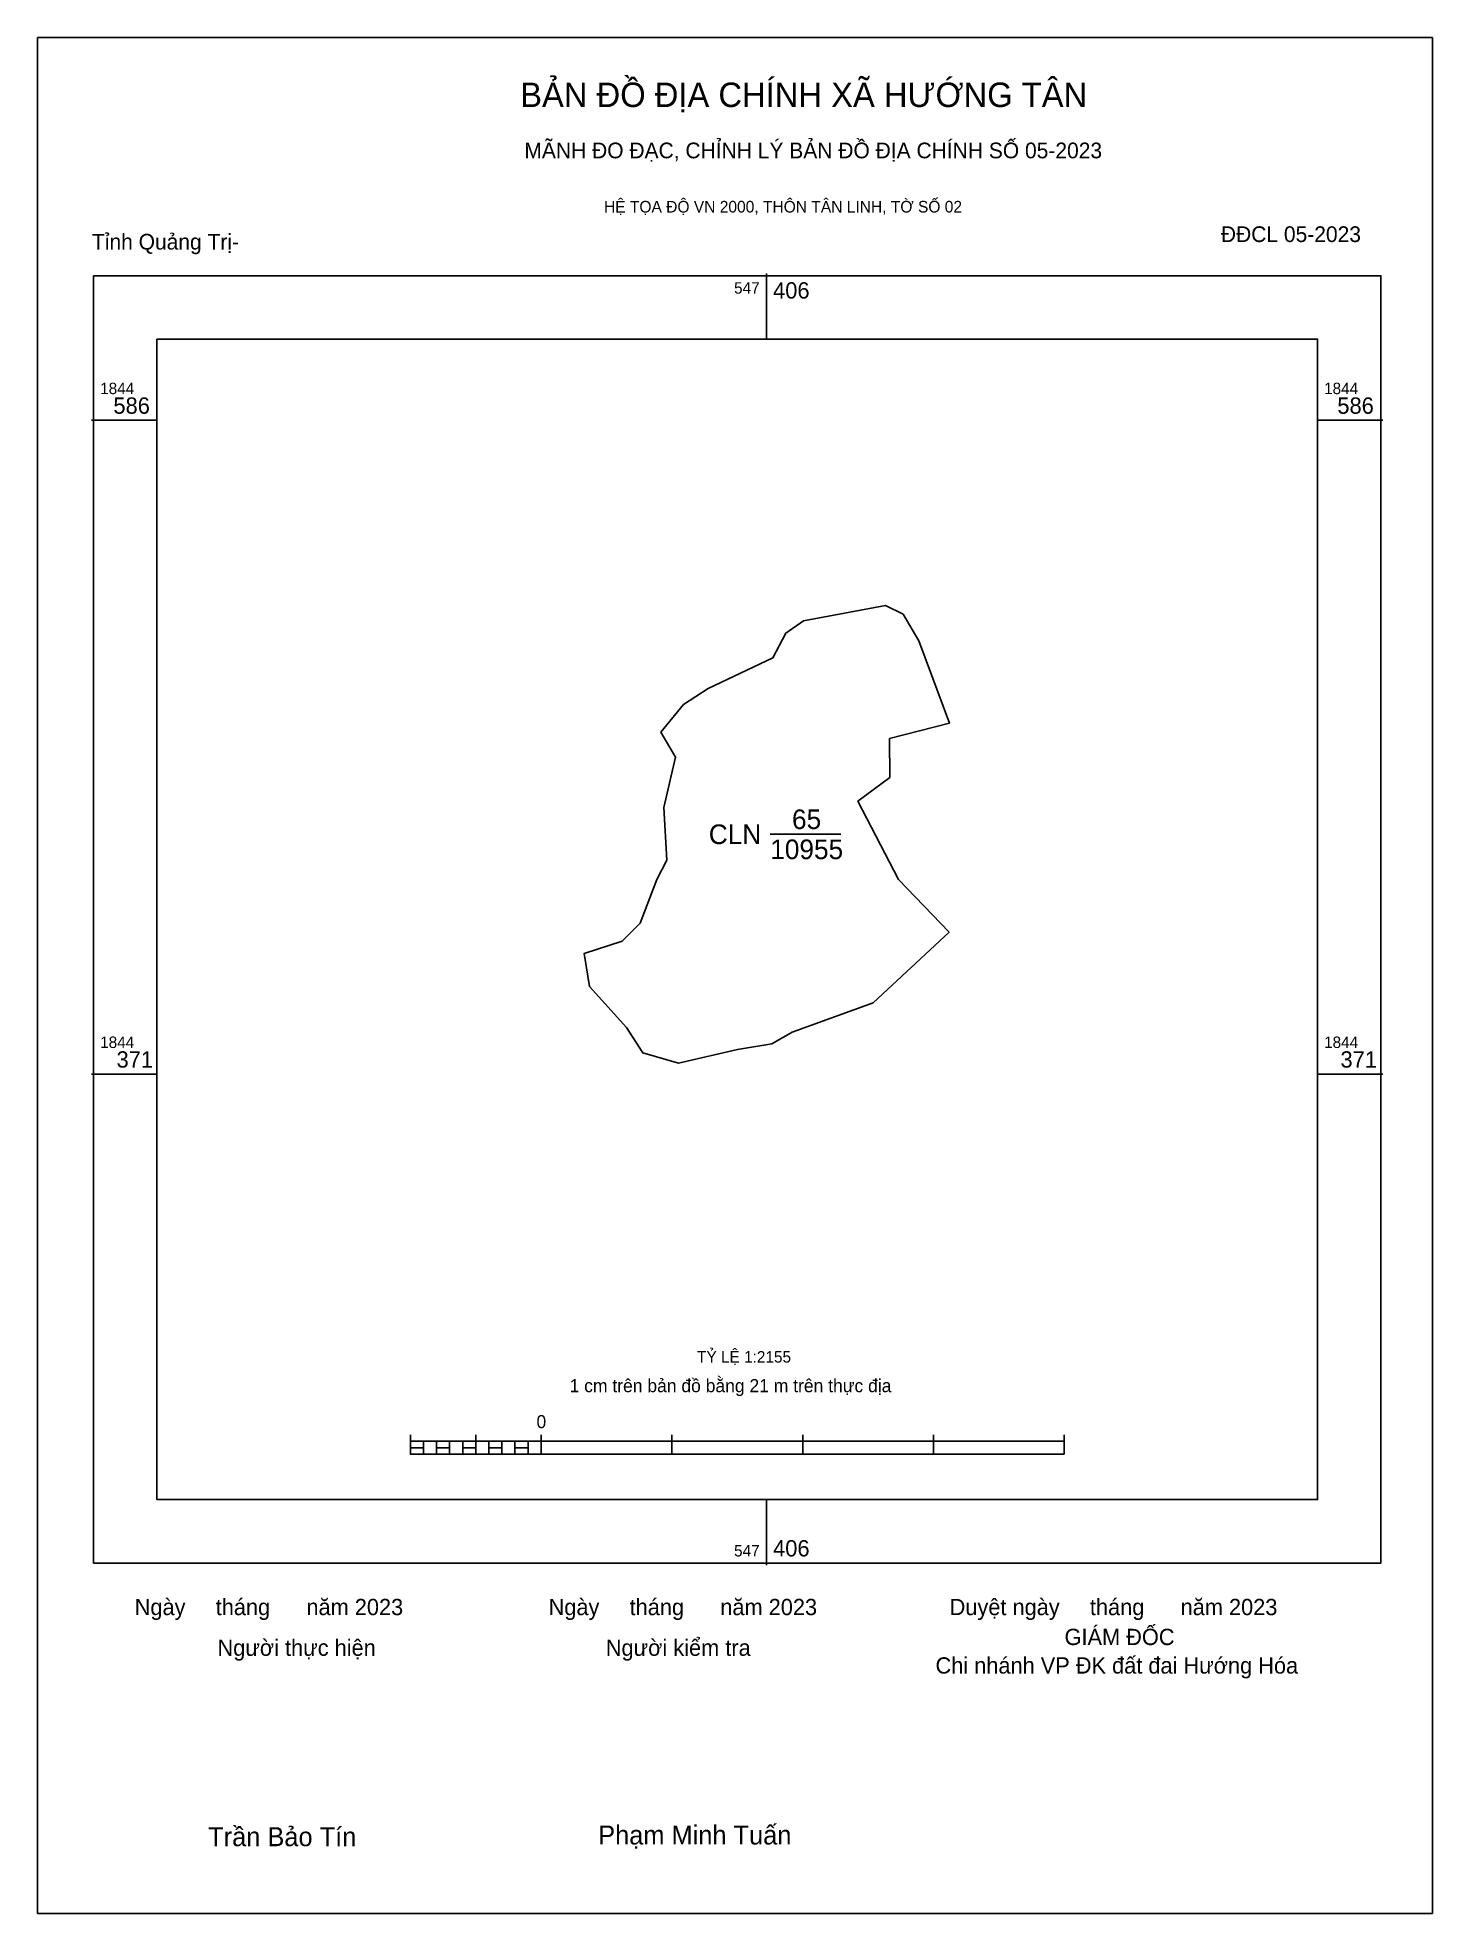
# Model space of a CAD drawing. Extents: x 547166 to 547626, y 1844095 to 1844713.
import ezdxf

# ---------------------------------------------------------------- set-up
doc = ezdxf.new("R2010")
doc.units = 0
for name, color, linetype in [('Level 10', 7, 'Continuous'), ('Level 13', 7, 'Continuous'), ('Level 15', 7, 'Continuous'), ('Level 27', 7, 'Continuous'), ('Level 6', 7, 'Continuous'), ('Level 62', 7, 'Continuous'), ('Level 63', 7, 'Continuous'), ('Level 9', 7, 'Continuous')]:
    doc.layers.add(name, color=color, linetype=linetype)

msp = doc.modelspace()

# ---------------------------------------------------------------- linework, layer by layer
at = {"layer": 'Level 10'}
msp.add_lwpolyline([(547347.89, 1844400.18), (547346.11, 1844411), (547358.7, 1844415.04), (547364.63, 1844421.03), (547370.1, 1844435.4), (547373.36, 1844441.77), (547372.42, 1844459.2), (547376.26, 1844475.7), (547371.49, 1844483.93), (547378.93, 1844493.09), (547387.02, 1844498.41), (547408.37, 1844508.53), (547412.64, 1844516.63), (547418.43, 1844520.72), (547445.51, 1844525.75), (547451.27, 1844522.87), (547456.43, 1844514.13), (547466.55, 1844486.93), (547446.83, 1844481.84), (547446.88, 1844469.08), (547436.42, 1844461.23), (547449.82, 1844435.4), (547466.44, 1844418.05), (547441.44, 1844394.73), (547414.72, 1844385.06), (547408.01, 1844381.3), (547396.71, 1844379.36), (547377.22, 1844374.89), (547365.5, 1844378.3), (547360.09, 1844386.62)], close=True, dxfattribs=at)
at = {"layer": 'Level 13'}
msp.add_line((547407.49, 1844450.32), (547430.77, 1844450.32), dxfattribs=at)
at = {"layer": 'Level 15'}
msp.add_lwpolyline([(547165.98, 1844712.94), (547625.79, 1844712.94), (547625.79, 1844094.6), (547165.98, 1844094.6)], close=True, dxfattribs=at)
at = {"layer": 'Level 27'}
for p, q in [((547466.55, 1844486.93), (547466.56, 1844486.91)), ((547466.44, 1844418.05), (547466.45, 1844418.03)), ((547346.11, 1844411), (547346.09, 1844411.01)), ((547414.72, 1844385.06), (547414.74, 1844385.05))]:
    msp.add_line(p, q, dxfattribs=at)
at = {"layer": 'Level 62'}
msp.add_lwpolyline([(547205.35, 1844613.57), (547587.92, 1844613.57), (547587.92, 1844231), (547205.35, 1844231)], close=True, dxfattribs=at)
at = {"layer": 'Level 63'}
for p, q in [((547406.29, 1844635.12), (547406.29, 1844613.57)), ((547183.8, 1844586.77), (547205.35, 1844586.77)), ((547587.92, 1844586.77), (547609.47, 1844586.77)), ((547183.8, 1844371.26), (547205.35, 1844371.26)), ((547587.92, 1844371.26), (547609.47, 1844371.26)), ((547288.88, 1844252.41), (547288.88, 1844245.95)), ((547288.88, 1844250.26), (547504.39, 1844250.26)), ((547293.19, 1844250.26), (547293.19, 1844245.95)), ((547297.5, 1844250.26), (547297.5, 1844245.95)), ((547301.81, 1844250.26), (547301.81, 1844245.95)), ((547306.12, 1844250.26), (547306.12, 1844245.95)), ((547310.43, 1844252.41), (547310.43, 1844245.95)), ((547310.43, 1844250.26), (547310.43, 1844245.95)), ((547314.74, 1844250.26), (547314.74, 1844245.95)), ((547319.05, 1844250.26), (547319.05, 1844245.95)), ((547323.36, 1844250.26), (547323.36, 1844245.95)), ((547327.67, 1844250.26), (547327.67, 1844245.95)), ((547331.98, 1844252.41), (547331.98, 1844245.95)), ((547331.98, 1844250.26), (547331.98, 1844245.95)), ((547375.08, 1844252.41), (547375.08, 1844245.95)), ((547418.19, 1844252.41), (547418.19, 1844245.95)), ((547461.29, 1844252.41), (547461.29, 1844245.95)), ((547504.39, 1844252.41), (547504.39, 1844245.95)), ((547288.88, 1844245.95), (547504.39, 1844245.95)), ((547406.29, 1844231), (547406.29, 1844209.45))]:
    msp.add_line(p, q, dxfattribs=at)
for points in [[(547184.48, 1844634.44), (547608.8, 1844634.44), (547608.8, 1844210.12), (547184.48, 1844210.12)], [(547288.88, 1844248.1), (547293.19, 1844248.1), (547293.19, 1844245.95), (547288.88, 1844245.95)], [(547288.88, 1844248.1), (547293.19, 1844248.1), (547293.19, 1844245.95), (547288.88, 1844245.95)], [(547297.5, 1844248.1), (547301.81, 1844248.1), (547301.81, 1844245.95), (547297.5, 1844245.95)], [(547306.12, 1844248.1), (547310.43, 1844248.1), (547310.43, 1844245.95), (547306.12, 1844245.95)], [(547314.74, 1844248.1), (547319.05, 1844248.1), (547319.05, 1844245.95), (547314.74, 1844245.95)], [(547323.36, 1844248.1), (547327.67, 1844248.1), (547327.67, 1844245.95), (547323.36, 1844245.95)]]:
    msp.add_lwpolyline(points, close=True, dxfattribs=at)

# ---------------------------------------------------------------- texts
at = {"layer": 'Level 13'}
for s, p in [('65', (547414.67, 1844452.04)), ('CLN', (547387.24, 1844447.09)), ('10955', (547407.5, 1844442.13))]:
    msp.add_text(s, height=6.465, dxfattribs=at).set_placement(p)
at = {"layer": 'Level 6'}
msp.add_text('TỶ LỆ 1:2155', height=3.7886, dxfattribs=at).set_placement((547383.38, 1844276.18))
at = {"layer": 'Level 63'}
for s, height, p in [('BẢN ĐỒ ĐỊA CHÍNH XÃ HƯỚNG TÂN', 8.0681, (547325.07, 1844690.03)), ('MÃNH ĐO ĐẠC, CHỈNH LÝ BẢN ĐỒ ĐỊA CHÍNH SỐ 05-2023', 5.1771, (547326.46, 1844673.13)), ('HỆ TỌA ĐỘ VN 2000, THÔN TÂN LINH, TỜ SỐ 02', 3.8324, (547352.7, 1844655.26)), ('547', 3.772, (547395.58, 1844628.52)), ('406', 5.388, (547408.44, 1844626.9)), ('1844', 3.772, (547186.63, 1844595.39)), ('1844', 3.772, (547590.07, 1844595.39)), ('586', 5.388, (547190.99, 1844588.93)), ('586', 5.388, (547594.43, 1844588.93)), ('1844', 3.772, (547186.63, 1844379.88)), ('1844', 3.772, (547590.07, 1844379.88)), ('371', 5.388, (547192.03, 1844373.41)), ('371', 5.388, (547595.47, 1844373.41)), ('1 cm trên bản đồ bằng 21 m trên thực địa', 4.3103, (547341.37, 1844266.42)), ('0', 4.31, (547330.45, 1844254.57)), ('547', 3.772, (547395.58, 1844212.28)), ('406', 5.388, (547408.44, 1844212.28)), ('Ngày     tháng      năm 2023', 5.3627, (547198.01, 1844192.93)), ('Ngày     tháng      năm 2023', 5.3627, (547334.44, 1844192.93)), ('Duyệt ngày     tháng      năm 2023', 5.3627, (547466.63, 1844192.93)), ('GIÁM ĐỐC', 5.363, (547504.51, 1844183.07)), ('Người thực hiện', 5.3627, (547225.3, 1844179.52)), ('Người kiểm tra', 5.3627, (547353.29, 1844179.52)), ('Chi nhánh VP ĐK đất đai Hướng Hóa', 5.3627, (547461.98, 1844173.67)), ('Trần Bảo Tín', 6.255, (547222.24, 1844116.78)), ('Phạm Minh Tuấn', 6.255, (547350.78, 1844117.34))]:
    msp.add_text(s, height=height, dxfattribs=at).set_placement(p)
at = {"layer": 'Level 9'}
for s, p in [('Tỉnh Quảng Trị-', (547183.92, 1844643.04)), ('ĐĐCL 05-2023', (547556.04, 1844645.53))]:
    msp.add_text(s, height=5.1771, dxfattribs=at).set_placement(p)

doc.saveas('drawing.dxf')
